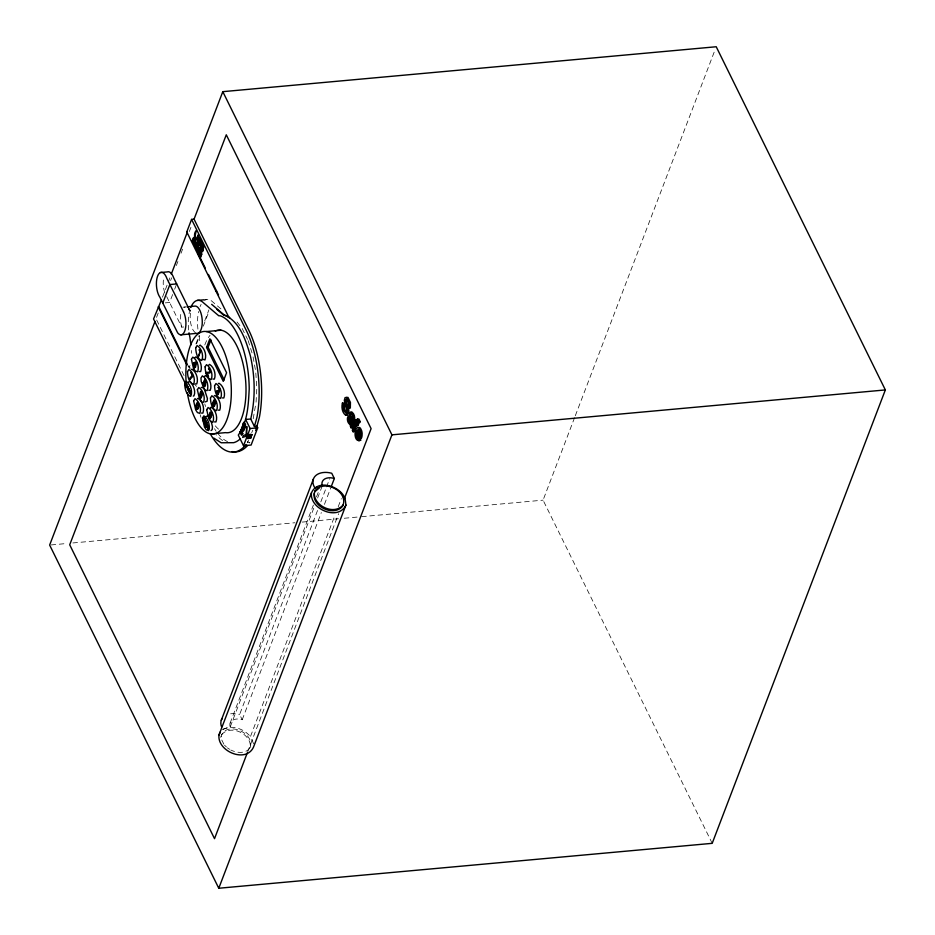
<?xml version="1.0" encoding="UTF-8"?>
<svg xmlns="http://www.w3.org/2000/svg" width="935" height="935" viewBox="0 0 935 935"><rect width="100%" height="100%" fill="white"/><g stroke="black" fill="none" stroke-linecap="round" stroke-linejoin="round"><path stroke-width="0.7" stroke-dasharray="4.67 3.51" d="M256.073 402.167L256.809 388.329L255.722 371.581L252.777 355.3M253.21 418.763L255.828 403.558M220.742 737.423C225.078 719.366 257.464 733.227 249.505 749.087L249.984 747.813C245.765 754.054 236.73 753.026 230.805 750.022M162.48 297.213L167.681 283.609M168.206 282.241L170.801 275.439M156.554 317.374L158.658 311.869M170.614 280.547L171.666 277.812M176.353 265.54L177.907 261.449M181.039 253.256L182.606 249.166M189.349 231.506L190.939 227.345M172.624 294.525L169.586 302.484L162.772 303.104M174.646 289.231L176.166 285.245M195.906 343.928L199.026 335.747M204.753 320.752L208.914 309.847M196.56 343.87L199.681 335.688M203.327 326.151L209.054 311.145M230.103 723.129L313.377 505.075M316.498 496.894L318.578 491.448M222.846 729.277L230.209 726.962L314.511 506.186M317.631 498.004L322.318 485.744M230.209 726.962A10.939 7.375 20.9 0 1 242.212 719.728L239.629 714.492L317.69 510.066M320.822 501.885L326.023 488.257M326.537 486.89L329.669 478.72M242.212 719.728L321.324 512.579M324.445 504.397L330.686 488.047M253.619 743.769L250.44 736.616L335.116 514.893M338.225 506.735L341.345 498.565M247.752 751.646L338.61 513.724M712.201 843.335L543.071 500.155L574.791 417.103M575.317 415.736L715.181 49.473M249.563 443.015L249.844 442.465L247.354 442.687L248.441 440.198M251.702 432.718L252.789 430.229M247.354 442.687L248.581 440.338M221.618 734.758C230.174 724.204 250.615 733.414 250.393 746.41M222.729 729.569C231.973 724.286 244.047 728.891 250.44 736.616M203.912 299.819L206.565 299.574M182.968 307.194L185.609 306.96A13.686 5.937 84.8 0 0 184.09 307.346M166.664 296.535L181.752 327.156L183.704 326.981M196.537 386.365L194.41 384.04M51.109 544.941L67.063 543.48M72.872 542.954L294.911 522.747M302.169 522.092L338.447 518.785M344.255 518.259L360.22 516.798M361.67 516.669L543.071 500.155M227.369 747.848L229.659 749.297M220.952 308.912L212.818 302.017A27.349 11.874 84.8 0 0 204.578 300.404M224.529 745.183L226.422 746.96M237.023 322.002L241.335 327.425M223.851 744.19L221.35 739.129L221.221 736.149M242.2 328.512L247.565 339.405M190.296 368.343L189.127 365.971L188.075 366.064L189.256 368.448M188.344 366.041L189.513 368.425M156.683 320.039L184.359 376.209M248.161 340.609L252.356 353.968M200.125 414.661L200.967 417.326M189.314 367.163A10.098 4.383 84.8 0 1 190.121 365.608M230.641 713.802A17.601 11.874 20.9 0 1 239.629 714.492M164.77 292.69A13.709 5.949 84.8 0 1 163.578 278.665M222.588 440.514A64.421 27.968 84.8 0 1 216.265 434.833M227.567 441.612A64.421 27.968 84.8 0 1 217.013 432.426M216.16 431.245A64.421 27.968 84.8 0 1 214.512 428.733M195.532 332.802A13.686 5.937 84.8 0 1 190.6 312.641M181.752 327.156A13.686 5.937 84.8 0 1 180.876 313.529M199.108 336.062A105.246 45.675 84.8 0 1 200.148 344.209M197.916 329.108A27.349 11.874 84.8 0 1 198.606 311.495M200.078 306.633A27.349 11.874 84.8 0 1 201.13 304.401M191.418 350.508A105.246 45.675 84.8 0 1 191.64 353.243M188.648 329.962A27.349 11.874 84.8 0 1 189.338 312.337M218.568 429.188A51.507 22.358 84.8 0 1 213.858 423.976M205.56 406.538A51.507 22.358 84.8 0 1 204.765 403.908M204.8 344.945A51.507 22.358 84.8 0 1 210.036 335.279"/><path stroke-width="1.4" d="M344.337 496.847C338.704 485.814 317.444 479.036 311.449 492.839L218.989 734.968C216.99 751.366 245.998 763.474 253.467 747.194L345.927 505.064L345.05 498.028M311.449 492.839C309.45 509.236 338.458 521.344 345.927 505.064M349.409 412.919L351.934 412.031C357.076 416.274 353.605 422.714 352.179 427.716L351.092 427.821C352.518 422.819 355.99 416.367 350.847 412.136L349.409 412.919L350.099 414.684L352.098 414.041M351.092 427.821L350.356 425.425L351.618 424.607M190.81 307.486A27.349 11.874 84.8 0 1 203.549 302.858L218.767 315.773L220.333 315.843A64.421 27.968 84.8 0 1 249.213 389.018C248.348 404.68 247.775 421.93 238.285 435.102L243.521 445.738L251.118 445.048L257.686 427.833L256.903 426.267L254.425 426.489L250.732 418.997C255.617 398.135 255.091 376.349 250.288 355.522C245.835 340.515 240.494 322.914 225.428 315.375L223.874 315.305L216.78 309.298M357.556 432.531L357.743 437.054L358.923 438.737L359.952 438.305L360.688 440.151L359.145 440.864M346.184 397.468L347.995 397.422L350.438 402.401L350.333 408.034L349.246 408.127L348.381 406.596C349.012 404.271 348.475 399.935 345.903 399.362C343.835 404.352 350.718 410.594 346.336 415.257L345.681 415.315C342.163 412.662 341.298 407.216 342.42 403.102L343.507 403.008L344.36 404.493L344.314 408.864L346.581 413.025M342.42 403.102L343.274 404.598L343.589 410.184L345.892 413.153L346.616 410.184L344.302 400.367L345.097 397.574L346.908 397.527L349.339 402.494L349.246 408.127M359.683 435.955C360.887 434.366 359.356 427.377 357.088 430.673L359.683 435.955L360.898 435.839M254.425 426.489L256.915 417.466A72.17 31.322 84.8 0 0 246.291 330.429L191.57 219.386L194.059 219.164L248.78 330.195A72.17 31.322 84.8 0 1 259.404 417.244L255.746 430.486M357.778 431.736L356.328 432.636L356.527 437.171L357.696 438.842L359.952 438.305M201.177 396.837L201.002 397.305A1.496 0.643 84.8 0 1 200.628 397.55A1.519 0.666 84.8 0 1 200.23 397.258L200.055 394.535A1.519 0.655 84.8 0 1 200.815 394.57L201.06 395.049M222.799 91.665L49.648 545.07L218.778 888.25L712.201 843.335L885.351 389.93L716.222 46.75L222.799 91.665L391.929 434.845L218.778 888.25M161.439 299.936L153.55 318.964L185.738 384.273M211.649 304.331L224.529 315.247L229.683 317.596L229.028 317.666L186.778 231.938L191.57 219.386M171.315 274.072L187.432 231.88L186.778 231.938M155.011 321.406L69.704 544.801L214.524 838.66L247.296 752.839M194.024 219.246L226.282 134.792L371.101 428.639L344.045 499.477M162.772 303.104L169.866 284.544L176.68 283.924M192.283 240.739L193.603 237.525L201.796 254.145L200.569 257.347L192.283 240.739L200.476 257.359M206.565 347.446L209.872 338.786L226.586 372.703L223.278 381.363L206.565 347.446L208.108 347.306L210.948 339.884M202.802 420.142L203.421 420.493L203.234 418.985L203.76 419.733L203.199 418.6L202.626 420.107L203.269 421.101M203.888 420.575C204.075 420.411 203.795 422.445 203.982 422.281M204.648 419.406L204.344 420.189L204.905 418.167L205.373 420.271L204.788 419.686M204.952 424.525L205.583 424.876L205.396 423.368L205.922 424.116L205.361 422.982M205.431 425.483L204.636 421.521L204.426 423.754L205.186 422.947M243.521 445.738L250.101 428.534L245.624 419.453L250.732 418.997M247.927 438.655L249.423 434.752L251.819 434.53L250.638 438.188L247.845 438.445L249.341 434.541L250.685 434.635M250.358 434.565L248.687 437.101M247.845 438.445L250.311 437.814L251.48 434.752M251.819 434.53L250.627 438.199M221.268 720.324L313.377 479.094M356.621 425.109L354.12 431.666L353.161 431.76L352.378 430.158L355.382 422.293L355.148 419.686L356.106 419.605L356.796 421.019L355.838 421.101L355.148 419.686M356.106 419.605L354.692 420.879M355.838 421.101L357.579 418.798L359.204 421.708L358.572 422.807L359.531 422.714L360.162 421.615L358.993 419.125L357.486 419.301M331.212 486.679L334.333 478.51L331.75 473.262A17.601 11.874 20.9 0 0 315.82 475.518A17.601 11.874 20.9 0 0 314.955 488.047L317.175 486.983M353.161 431.76L356.165 423.894L357.076 425.729L358.035 425.647L358.491 424.443L357.579 422.608C359.356 420.388 356.901 420.61 356.621 422.69L357.532 424.537L357.076 425.729M353.325 419.838C351.513 420.61 353.43 412.686 350.099 414.684M358.514 427.599L359.04 427.447A5.575 2.419 84.8 0 1 360.606 428.51L361.506 430.345A5.446 2.361 84.8 0 1 362.149 433.7C362.312 439.801 359.18 440.701 360.933 433.817A5.446 2.361 84.8 0 0 360.291 430.462L359.379 428.627A5.575 2.419 84.8 0 0 357.825 427.552C353.512 429.445 354.342 442.243 359.472 440.268L360.688 440.151M218.989 734.968L220.309 731.965M348.802 416.624L350.169 415.678L352.635 418.95M194.76 357.825L195.906 356.843C200.335 359.543 202.556 366.73 200.686 371.546L199.225 371.522M188.028 382.146L189.969 381.422M208.458 365.375L209.592 364.393C214.033 367.081 216.254 374.269 214.384 379.084L212.911 379.061M204.333 376.56L205.466 375.578C209.896 378.266 212.116 385.454 210.246 390.269L208.785 390.246M210.048 408.209L211.181 407.228C215.623 409.916 217.843 417.103 215.973 421.919L214.512 421.895M205.805 416.613L207.745 415.888M357.088 430.673L359.122 429.551M314.744 491.787L319.232 488.058M343.063 504.958C334.508 515.512 314.067 506.302 314.3 493.294M218.194 387.37L219.281 390.024L217.937 390.573C218.919 391.11 218.568 394.769 217.341 393.144A1.414 0.619 84.8 0 1 217.084 391.601L216.721 390.725A2.349 1.017 84.8 0 0 216.663 392.022L218.217 394.558L218.965 391.625A1.683 0.736 84.8 0 0 219.538 391.169L219.643 390.748A2.022 0.877 84.8 0 0 219.608 389.112L218.907 387.522A2.197 0.958 84.8 0 0 218.194 387.37M351.934 422.889L350.052 421.627L349.655 418.296A1.893 0.818 84.8 0 1 350.041 417.781M199.541 345.506L200.207 345.26C204.636 347.96 206.857 355.148 204.987 359.952L202.638 359.18M191.313 369.477L191.967 369.231C196.408 371.931 198.617 379.119 196.747 383.923L195.286 383.911M201.2 387.487L202.661 387.511L205.7 390.538L207.161 390.55C209.031 385.746 206.81 378.546 202.369 375.858L200.978 378.02L201.177 381.351L203.9 388.586M218.393 383.502L219.047 383.257C223.488 385.956 225.709 393.144 223.839 397.948L222.378 397.936M193.288 396.101L193.954 395.856C195.953 391.391 193.51 385.921 190.857 382.181M197.449 398.637L198.115 398.392C202.556 401.092 204.765 408.279 202.895 413.083L201.434 413.071M214.279 395.739L214.933 395.493C219.374 398.181 221.583 405.369 219.713 410.184L218.252 410.161M211.065 430.567L212.198 429.586L212.479 426.863L211.193 421.194M347.481 399.187L346.99 399.257C344.921 404.259 351.805 410.5 347.434 415.163L346.067 414.824M201.703 254.156L193.51 237.537M160.423 272.541L167.236 271.921A13.709 5.949 84.8 0 1 173.746 277.987L190.097 311.145A13.686 5.937 84.8 0 0 188.718 308.924M216.02 291.252L216.675 291.194M197.297 300.416L203.912 299.819M187 306.832L195.345 306.072A13.686 5.937 84.8 0 1 202.205 319.992A13.686 5.937 84.8 0 1 197.098 333.339L180.771 334.824M206.39 331.551L221.069 330.219M343.274 404.598L344.36 404.493M348.381 406.596L349.468 406.491M250.101 428.534L257.686 427.833M210.796 433.969L225.475 432.636A51.507 22.358 84.8 0 0 245.426 378.313A51.507 22.358 84.8 0 0 215.284 331.025M359.204 421.708L360.162 421.615M356.621 422.69L357.579 422.608M357.532 424.537L358.491 424.443M251.959 434.74L250.288 434.646M350.263 426.15L351.35 426.044M248.967 437.288L250.498 437.989L249.364 438.094L248.336 435.897M248.593 437.533L250.019 437.405M248.184 438.223L248.955 438.153M352.378 430.158L353.337 430.077M391.929 434.845L885.351 389.93M205.186 401.921L207.126 401.208L207.395 398.485L204.461 389.463M350.531 424.712C344.968 422.585 347.656 409.401 352.238 419.944M213.823 438.106L221.209 442.781L233.656 442.676A64.421 27.968 84.8 0 0 240.47 438.667M357.521 421.042L358.572 422.807M350.952 424.35L349.877 423.286M349.433 422.503L350.847 422.982L351.77 421.147L349.199 417.863A1.893 0.818 84.8 0 0 348.568 418.389L349.433 422.503L349.059 421.673M358.736 440.63L357.93 439.672M350.543 417.922L351.35 419.009M250.475 434.436L249.341 434.541M352.542 414.439L353.068 415.327M358.304 430.567L360.384 434.787M356.562 431.853L360.033 438.901M342.818 495.737L344.314 498.776M198.243 253.794L205.232 267.983M208.411 274.434L218.533 294.969M208.108 347.306L224.19 379.914M249.329 435.803L250.311 437.814M158.845 306.75L187.444 364.779M158.19 306.809L186.79 364.837M206.121 424.817L206.401 425.951L205.934 425.32M205.864 425.495L206.191 427.33L206.086 424.443L205.501 425.951M359.098 421.685L359.531 422.714M358.724 438.421L359.472 440.268M322.318 485.744A10.939 7.375 20.9 0 1 334.333 478.51M221.642 726.986A17.601 11.874 20.9 0 1 222.238 718.396M247.646 445.422A72.17 31.322 84.8 0 1 232.055 451.582M246.127 444.476A72.17 31.322 84.8 0 1 210.328 433.898M190.88 345.05A105.246 45.675 84.8 0 0 189.84 336.904A27.349 11.874 84.8 0 1 189.034 332.778M186.088 381.831A51.507 22.358 84.8 0 1 215.412 337.032A51.507 22.358 84.8 0 1 225.101 423.777A51.507 22.358 84.8 0 1 187.292 392.536M201.025 395.189A1.519 0.666 84.8 0 1 201.142 396.931M190.974 393.296L190.576 392.338L190.974 393.296M205.361 419.581L204.952 418.611L205.361 419.581M199.038 239.395C202.521 245.963 197.016 249.364 197.659 240.552L198.068 241.242C198.723 248.348 200.37 242.936 198.594 238.752A2.151 0.935 84.8 0 1 199.167 237.747L200.908 240.26L200.861 242.901L200.452 242.177C201.037 241.265 199.845 237.56 199.038 239.395M246.758 426.652L246.746 434.471L246.045 436.283L242.668 437.37L243.404 435.441L246.045 434.682L246.758 426.652M190.682 394.243C191.102 395.119 189.221 392.922 190.53 391.905L190.682 394.243M205.057 420.54L205.034 421.58L205.057 420.54M211.555 414.275C211.509 418.459 208.563 413.515 210.901 412.732A1.426 0.619 84.8 0 1 211.298 413.165L211.555 414.275M196.759 245.554L196.525 246.256L196.408 244.69L196.759 245.554M209.276 416.204L209.498 417.501A1.496 0.655 84.8 0 0 210.013 417.98L210.363 417.816A4.885 2.115 84.8 0 0 210.924 416.846C208.902 416.753 209.311 409.986 211.474 412.51A2.548 1.11 84.8 0 1 211.929 414.579L210.13 418.857A2.443 1.064 84.8 0 1 209.604 418.553L209.019 417.337A1.975 0.853 84.8 0 1 208.879 415.818L209.008 415.07L209.276 416.204M199.167 252.263L198.863 252.894L198.828 251.398L199.167 252.263M192.879 240.447C194.246 242.831 191.757 240.844 193.183 238.857C195.053 240.576 193.311 238.191 192.879 240.447M209.814 370.844C209.814 374.608 202.322 369.138 208.528 376.56L207.395 373.1L209.732 373.065A2.384 1.04 84.8 0 0 210.153 372.212L209.16 368.437A2.092 0.912 84.8 0 0 208.575 368.46L208.774 369.383A1.367 0.596 84.8 0 1 209.276 369.395L209.814 370.844M184.686 383.607C184.779 388.13 185.913 394.079 190.202 396.382L190.869 396.136C192.739 391.333 190.518 384.133 186.077 381.445L184.686 383.607M187.491 371.674C187.584 376.197 188.718 382.158 193.007 384.46L193.662 384.215C195.532 379.4 193.311 372.212 188.882 369.512L187.491 371.674M191.418 359.285L193.463 368.296L195.251 371.043L197.601 371.826C199.471 367.011 197.25 359.823 192.809 357.123L191.418 359.285M193.627 400.834L195.672 409.846L197.46 412.592L199.81 413.363C201.679 408.56 199.459 401.372 195.029 398.672L193.627 400.834M195.719 347.703C195.824 352.226 196.946 358.187 201.235 360.478L201.902 360.232C203.772 355.429 201.551 348.241 197.11 345.541L195.719 347.703M197.378 389.696L199.424 398.707L202.1 402.202L203.561 402.225C205.431 397.41 203.211 390.222 198.769 387.534L197.378 389.696M202.463 418.074L204.496 427.085L206.284 429.831L208.634 430.603C210.504 425.787 208.283 418.6 203.853 415.911L202.463 418.074M205.116 366.836C205.209 371.359 206.343 377.308 210.632 379.61L211.287 379.365C213.157 374.561 210.936 367.361 206.506 364.673L205.116 366.836M206.705 409.67L208.75 418.681L210.539 421.428L212.876 422.199C214.746 417.384 212.537 410.196 208.096 407.508L206.705 409.67M210.457 397.936C210.55 402.459 211.684 408.408 215.973 410.71L216.628 410.465C218.498 405.661 216.277 398.462 211.848 395.774L210.457 397.936M214.571 385.699C214.664 390.222 215.798 396.183 220.087 398.485L220.742 398.24C222.612 393.425 220.403 386.237 215.962 383.537L214.571 385.699M186.731 386.739L186.825 387.499A1.543 0.666 84.8 0 0 187.012 387.92L187.245 385.921L187.818 387.067L187.316 385.617L186.731 386.739M202.053 393.436C201.095 397.305 200.616 389.311 202.053 393.436M199.529 251.176L199.307 251.749L199.213 250.381L199.529 251.176M244.596 423.59L245.18 423.964A1.683 0.725 84.8 0 1 245.589 424.899L244.806 428.429L242.773 424.303L243.86 422.129L244.596 423.59M204.625 417.91L204.403 418.588L203.374 418.214L204.052 416.449L204.625 417.91M212.958 403.92L213.577 405.989A1.66 0.713 84.8 0 0 213.998 405.837L214.395 404.797A1.543 0.666 84.8 0 0 214.395 403.862L213.636 402.564L212.958 403.92M206.308 421.673C205.431 424.841 205.326 418.74 206.308 421.673M215.19 402.108L215.459 403.604L215.599 402.856A2.022 0.877 84.8 0 0 215.447 401.314L213.94 399.935L212.561 403.488A2.525 1.099 84.8 0 0 212.677 405.194C213.811 409.331 216.055 403.85 214.244 402.249A2.256 0.982 84.8 0 0 213.496 401.933L214.594 400.706L215.19 402.108M244.257 429.247C241.51 434.904 245.87 426.524 241.896 429.072A1.449 0.631 84.8 0 1 241.674 428.312L242.644 425.822L242.071 428.522L243.614 427.54L244.257 429.247M199.693 251.164L198.851 253.28L198.278 252.275L199.202 249.855L199.693 251.164M203.082 383.233L203.059 383.666A2.314 1.005 84.8 0 0 203.246 384.998L204.555 386.646A2.817 1.227 84.8 0 0 205.116 386.143C206.623 384.11 203.877 381.842 205.116 380.335L206.249 382.625L206.495 381.983L205.092 379.131L203.736 381.398L205.022 383.549A1.566 0.678 84.8 0 1 205.034 384.519L204.484 385.699L203.772 385.255A1.438 0.619 84.8 0 1 203.514 383.701L203.234 382.438L203.082 383.233M206.319 423.462L206.448 424.443A1.578 0.69 84.8 0 0 206.67 424.911L207.29 424.56C205.981 424.583 207.219 422.749 207.336 423.087A1.625 0.701 84.8 0 0 207.114 422.643L206.752 422.468A1.566 0.678 84.8 0 0 206.495 422.76L206.319 423.462M195.041 236.158L196.21 239.185L198.255 234.697L198.652 235.503C196.303 246.957 192.178 233.727 196.28 230.7L195.041 236.158M195.777 406.363L195.754 407.017A2.104 0.912 84.8 0 0 195.999 408.455C200.511 413.176 198.442 394.734 195.777 406.363M206.46 421.872L205.793 422.982L205.361 421.124A1.753 0.76 84.8 0 1 205.618 420.54L206.46 421.872M194.959 241.791L194.176 243.614L193.744 241.546A3.237 1.402 84.8 0 1 194.083 240.727L194.959 241.791M202.474 393.997L202.451 394.395A2.01 0.877 84.8 0 1 202.135 395.365C197.869 406.807 200.09 383.619 202.474 393.997M193.814 242.107C194.457 245.624 195.205 238.331 193.814 242.107M202.977 250.089L202.93 250.72A2.489 1.075 84.8 0 1 202.404 251.866L199.868 248.359L202.1 242.504L203.818 246.7L202.977 250.089M242.761 433.431L241.592 435.231L240.05 431.432C242.305 438.386 243.486 431.467 240.844 429.364L242.761 433.431M196.198 406.643C197.53 414.766 199.926 395.973 196.198 406.643M204.473 417.875L204.099 416.905L204.473 417.875M202.509 249.692L201.855 250.825L200.534 248.476L201.294 246.466L202.509 249.692M245.332 425.647L244.771 427.424L244.07 426.009L244.795 424.49L245.332 425.647M196.934 245.683L195.59 246.828L196.397 244.164L196.934 245.683M244.351 423.859L243.836 425.518L243.217 424.268L243.883 422.865L244.351 423.859M203.362 246.957L202.802 247.95L201.563 245.776L202.24 244L203.362 246.957M190.062 390.959L189.758 393.46L188.18 390.246L188.847 388.492L189.501 389.813L188.893 388.948L188.847 391.613L190.062 390.959M189.852 391.496L189.758 392.174L189.852 391.496M197.612 246.641L197.063 249.809L196.221 248.091L197.612 246.641M197.32 247.389L197.168 248.254L197.449 246.758L197.32 247.389M195.321 242.621L194.901 245.426L195.941 243.93C193.732 249.832 197.799 240.459 194.994 244.982C196.771 238.109 193.042 248.032 195.321 242.621M315.188 490.63C308.55 504.947 333.503 517.932 342.631 506.115C349.258 491.787 324.305 478.813 315.188 490.63M198.01 247.448L197.507 250.709L198.734 248.897L198.01 247.448M198.874 249.189L198.068 251.854L198.874 249.189M200.043 251.562L199.12 253.981L199.681 255.126L200.043 251.562M200.756 252.999L199.833 255.419L200.499 256.786L200.768 253.525L201.411 254.332L200.756 252.999M185.259 382.637L185.34 385.559L185.317 383.14L186.357 382.882L185.259 382.637M193.709 362.803L194.55 367.934L195.053 366.613L195.427 367.385L196.642 362.429L196.362 361.857L193.709 362.803M186.088 384.32L186.17 387.242L186.147 384.823L187.187 384.565L186.088 384.32M199.213 349.959L199.973 351.198L198.676 356.2L200.78 350.683L199.213 349.959M191.126 372.586L192.259 376.034L190.179 377.506L189.805 379.528L192.949 376.291L191.126 372.586M195.882 362.815L194.936 365.293L194.048 363.493L195.882 362.815M188.145 387.055L187.468 388.808L188.028 389.953L188.145 387.055M206.822 427.026L207.745 427.762L207.663 424.829L207.687 427.248L206.822 427.026M207.652 428.709L208.575 429.445L208.493 426.512L208.517 428.931L207.652 428.709M183.494 311.752L166.933 278.607A13.709 5.949 84.8 0 0 157.594 276.129A13.709 5.949 84.8 0 0 159.85 297.155L177.662 332.848A13.686 5.937 84.8 0 0 185.177 329.716A13.686 5.937 84.8 0 0 183.494 311.752"/></g></svg>
